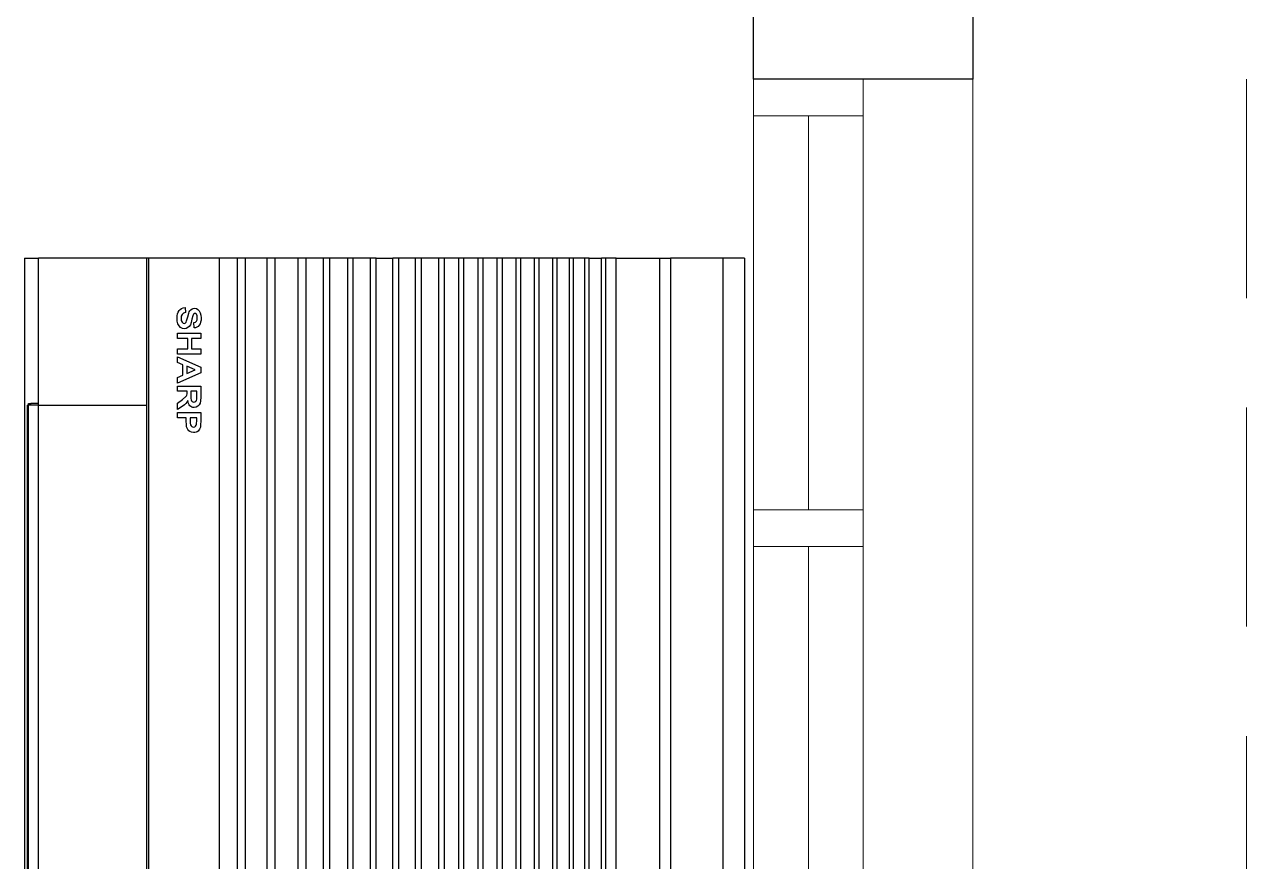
# Model space of a CAD drawing. Header units: inches. Extents: x -86208230 to 200276, y 9267 to 1246656.
# Drawn here: x 136805 to 138479, y 59901 to 61048 of the extents above; entities that cross this region are included whole.
import ezdxf

# ---------------------------------------------------------------- set-up
doc = ezdxf.new("R2010")
doc.units = ezdxf.units.IN
doc.header["$MEASUREMENT"] = 0
doc.linetypes.add('HIDDEN', pattern=[0.375, 0.25, -0.125])
doc.layers.add('Edges', color=7, linetype='Continuous')
for name, color, linetype, lineweight in [('LW', 8, 'Continuous', 20), ('wall', 8, 'Continuous', 30), ('WIN', 8, 'Continuous', 18)]:
    doc.layers.add(name, color=color, linetype=linetype, lineweight=lineweight)

# ---------------------------------------------------------------- blocks, each defined once
blk = doc.blocks.new('air con')
at = {"layer": 'Edges'}
for p, q in [((71.402, 41.898), (152.402, 41.898)), ((71.402, 41.898), (71.402, 41.095)), ((71.402, 41.095), (152.402, 41.095)), ((71.402, 41.095), (71.402, 39.122)), ((71.402, 39.122), (152.402, 39.122)), ((71.402, 38.724), (71.402, 39.122)), ((152.402, 38.724), (71.402, 38.724)), ((71.402, 37.092), (71.402, 38.724)), ((71.402, 37.092), (71.402, 36.701)), ((152.402, 37.092), (71.402, 37.092)), ((152.402, 36.701), (71.402, 36.701)), ((71.402, 36.701), (71.402, 36.542)), ((152.402, 36.542), (71.402, 36.542)), ((71.402, 36.078), (71.402, 36.542)), ((152.402, 36.078), (71.402, 36.078)), ((71.402, 36.078), (71.402, 35.914)), ((152.402, 35.914), (71.402, 35.914)), ((71.402, 35.914), (71.402, 35.493)), ((71.402, 35.493), (71.402, 35.34)), ((152.402, 35.493), (71.402, 35.493)), ((152.402, 35.34), (71.402, 35.34)), ((71.402, 35.34), (71.402, 34.877)), ((152.402, 34.877), (71.402, 34.877)), ((71.402, 34.877), (71.402, 34.709)), ((152.402, 34.709), (71.402, 34.709)), ((71.402, 34.709), (71.402, 34.207)), ((152.402, 34.207), (71.402, 34.207)), ((71.402, 34.207), (71.402, 34.022)), ((71.402, 34.022), (71.402, 33.51)), ((152.402, 34.022), (71.402, 34.022)), ((152.402, 33.51), (71.402, 33.51)), ((71.402, 33.51), (71.402, 33.335)), ((152.402, 33.335), (71.402, 33.335)), ((71.402, 33.335), (71.402, 32.826)), ((152.402, 32.826), (71.402, 32.826)), ((71.402, 32.826), (71.402, 32.625)), ((152.402, 32.625), (71.402, 32.625)), ((71.402, 32.625), (71.402, 32.098)), ((152.402, 32.098), (71.402, 32.098)), ((71.402, 32.098), (71.402, 31.911)), ((152.402, 31.911), (71.402, 31.911)), ((71.402, 31.911), (71.402, 31.378)), ((152.402, 31.378), (71.402, 31.378)), ((71.402, 31.378), (71.402, 31.189)), ((152.402, 31.189), (71.402, 31.189)), ((71.402, 31.189), (71.402, 30.654)), ((152.402, 30.654), (71.402, 30.654)), ((71.402, 30.654), (71.402, 30.439)), ((152.402, 30.439), (71.402, 30.439)), ((71.402, 30.439), (71.402, 29.791)), ((152.402, 29.791), (71.402, 29.791)), ((71.402, 29.791), (71.402, 29.562)), ((71.402, 29.562), (71.402, 28.935)), ((152.402, 29.562), (71.402, 29.562)), ((152.402, 28.935), (71.402, 28.935)), ((71.402, 28.935), (71.402, 28.714)), ((152.402, 28.714), (71.402, 28.714)), ((71.402, 28.092), (71.402, 28.714)), ((152.402, 28.092), (71.402, 28.092)), ((71.402, 28.092), (71.402, 27.871)), ((71.402, 27.871), (71.402, 27.226)), ((152.402, 27.871), (71.402, 27.871)), ((152.402, 27.226), (71.402, 27.226)), ((71.402, 27.226), (71.402, 27.024)), ((71.402, 27.024), (71.402, 26.349)), ((152.402, 27.024), (71.402, 27.024)), ((152.402, 26.349), (71.402, 26.349)), ((71.402, 26.349), (71.402, 26.117)), ((152.402, 26.117), (71.402, 26.117)), ((71.402, 26.117), (71.402, 25.469)), ((152.402, 25.469), (71.402, 25.469)), ((71.402, 25.469), (71.402, 25.162)), ((152.402, 25.162), (71.402, 25.162)), ((71.402, 25.162), (71.402, 24.304)), ((152.402, 24.304), (71.402, 24.304)), ((71.402, 24.304), (71.402, 24.002)), ((152.402, 24.002), (71.402, 24.002)), ((71.402, 24.002), (71.402, 23.184)), ((71.402, 23.184), (71.402, 22.883)), ((152.402, 23.184), (71.402, 23.184)), ((152.402, 22.883), (71.402, 22.883)), ((71.402, 22.883), (71.402, 22.213)), ((152.402, 22.213), (71.402, 22.213)), ((71.402, 22.213), (71.402, 19.568)), ((73.283, 21.282), (73.294, 21.346)), ((73.289, 21.232), (73.283, 21.282)), ((73.306, 21.186), (73.289, 21.232)), ((73.294, 21.346), (73.326, 21.406)), ((73.334, 21.144), (73.306, 21.186)), ((73.326, 21.406), (73.378, 21.457)), ((73.374, 21.106), (73.334, 21.144)), ((73.412, 21.082), (73.374, 21.106)), ((73.378, 21.457), (73.448, 21.494)), ((73.448, 21.494), (73.537, 21.517)), ((73.481, 21.324), (73.473, 21.293)), ((73.473, 21.293), (73.48, 21.265)), ((73.48, 21.265), (73.502, 21.241)), ((73.504, 21.347), (73.481, 21.324)), ((73.502, 21.241), (73.567, 21.212)), ((73.563, 21.371), (73.504, 21.347)), ((73.537, 21.517), (73.642, 21.525)), ((73.64, 21.379), (73.563, 21.371)), ((73.567, 21.212), (73.685, 21.182)), ((73.713, 21.372), (73.64, 21.379)), ((73.642, 21.525), (73.729, 21.52)), ((73.685, 21.182), (73.811, 21.152)), ((73.766, 21.35), (73.713, 21.372)), ((73.729, 21.52), (73.804, 21.507)), ((73.8, 21.311), (73.766, 21.35)), ((73.82, 21.253), (73.8, 21.311)), ((73.804, 21.507), (73.868, 21.484)), ((73.811, 21.152), (73.899, 21.12)), ((74.019, 21.261), (73.82, 21.253)), ((73.868, 21.484), (73.921, 21.453)), ((73.899, 21.12), (73.961, 21.081)), ((73.921, 21.453), (73.962, 21.414)), ((73.962, 21.414), (73.992, 21.369)), ((73.992, 21.369), (74.011, 21.318)), ((74.011, 21.318), (74.019, 21.261)), ((74.215, 20.639), (74.215, 21.51)), ((74.215, 21.51), (74.413, 21.51)), ((74.413, 21.51), (74.413, 21.167)), ((74.413, 21.167), (74.802, 21.167)), ((74.802, 21.167), (74.802, 21.51)), ((74.802, 21.51), (75.001, 21.51)), ((75.001, 21.51), (75.001, 20.639)), ((75.106, 20.639), (75.489, 21.51)), ((75.592, 21.306), (75.459, 20.983)), ((75.489, 21.51), (75.699, 21.51)), ((75.727, 20.983), (75.592, 21.306)), ((75.699, 21.51), (76.093, 20.639)), ((76.199, 20.639), (76.199, 21.51)), ((76.199, 21.51), (76.616, 21.51)), ((76.552, 21.362), (76.397, 21.362)), ((76.397, 21.362), (76.397, 21.141)), ((76.397, 21.141), (76.544, 21.141)), ((76.544, 21.141), (76.66, 21.144)), ((76.697, 21.359), (76.552, 21.362)), ((76.616, 21.51), (76.752, 21.504)), ((76.66, 21.144), (76.722, 21.152)), ((76.74, 21.347), (76.697, 21.359)), ((76.722, 21.152), (76.754, 21.167)), ((76.772, 21.325), (76.74, 21.347)), ((76.752, 21.504), (76.845, 21.486)), ((76.754, 21.167), (76.778, 21.189)), ((76.791, 21.294), (76.772, 21.325)), ((76.778, 21.189), (76.793, 21.218)), ((76.798, 21.254), (76.791, 21.294)), ((76.793, 21.218), (76.798, 21.254)), ((76.845, 21.486), (76.91, 21.454)), ((76.938, 21.104), (76.901, 21.075)), ((76.91, 21.454), (76.96, 21.403)), ((76.966, 21.138), (76.938, 21.104)), ((76.96, 21.403), (76.992, 21.338)), ((76.986, 21.176), (76.966, 21.138)), ((76.999, 21.219), (76.986, 21.176)), ((76.992, 21.338), (77.003, 21.266)), ((77.003, 21.266), (76.999, 21.219)), ((77.19, 20.639), (77.19, 21.51)), ((77.19, 21.51), (77.508, 21.51)), ((77.388, 21.362), (77.388, 21.115)), ((77.484, 21.362), (77.388, 21.362)), ((77.388, 21.115), (77.497, 21.115)), ((77.627, 21.356), (77.484, 21.362)), ((77.497, 21.115), (77.595, 21.119)), ((77.508, 21.51), (77.658, 21.506)), ((77.595, 21.119), (77.654, 21.129)), ((77.671, 21.343), (77.627, 21.356)), ((77.654, 21.129), (77.689, 21.146)), ((77.658, 21.506), (77.744, 21.497)), ((77.707, 21.318), (77.671, 21.343)), ((77.689, 21.146), (77.716, 21.172)), ((77.731, 21.283), (77.707, 21.318)), ((77.716, 21.172), (77.733, 21.203)), ((77.738, 21.239), (77.731, 21.283)), ((77.733, 21.203), (77.738, 21.239)), ((77.744, 21.497), (77.822, 21.465)), ((77.822, 21.465), (77.886, 21.411)), ((77.91, 21.107), (77.873, 21.058)), ((77.886, 21.411), (77.911, 21.376)), ((77.935, 21.168), (77.91, 21.107)), ((77.911, 21.376), (77.929, 21.336)), ((77.929, 21.336), (77.939, 21.291)), ((77.943, 21.242), (77.935, 21.168)), ((77.939, 21.291), (77.943, 21.242)), ((73.247, 20.922), (73.441, 20.939)), ((73.262, 20.853), (73.247, 20.922)), ((73.287, 20.793), (73.262, 20.853)), ((73.322, 20.742), (73.287, 20.793)), ((73.367, 20.7), (73.322, 20.742)), ((73.422, 20.666), (73.367, 20.7)), ((73.462, 21.059), (73.412, 21.082)), ((73.488, 20.642), (73.422, 20.666)), ((73.441, 20.939), (73.467, 20.864)), ((73.598, 21.02), (73.462, 21.059)), ((73.467, 20.864), (73.511, 20.812)), ((73.565, 20.628), (73.488, 20.642)), ((73.511, 20.812), (73.574, 20.782)), ((73.653, 20.623), (73.565, 20.628)), ((73.574, 20.782), (73.655, 20.772)), ((73.757, 20.982), (73.598, 21.02)), ((73.771, 20.631), (73.653, 20.623)), ((73.655, 20.772), (73.739, 20.781)), ((73.739, 20.781), (73.8, 20.808)), ((73.8, 20.965), (73.757, 20.982)), ((73.867, 20.655), (73.771, 20.631)), ((73.828, 20.944), (73.8, 20.965)), ((73.8, 20.808), (73.836, 20.847)), ((73.843, 20.92), (73.828, 20.944)), ((73.836, 20.847), (73.848, 20.892)), ((73.848, 20.892), (73.843, 20.92)), ((73.943, 20.695), (73.867, 20.655)), ((74, 20.752), (73.943, 20.695)), ((73.961, 21.081), (74.008, 21.031)), ((74.035, 20.82), (74, 20.752)), ((74.008, 21.031), (74.037, 20.968)), ((74.047, 20.892), (74.035, 20.82)), ((74.037, 20.968), (74.047, 20.892)), ((74.413, 20.639), (74.215, 20.639)), ((74.802, 21.02), (74.413, 21.02)), ((74.413, 21.02), (74.413, 20.639)), ((74.802, 20.639), (74.802, 21.02)), ((75.001, 20.639), (74.802, 20.639)), ((75.317, 20.639), (75.106, 20.639)), ((75.398, 20.837), (75.317, 20.639)), ((75.791, 20.837), (75.398, 20.837)), ((75.459, 20.983), (75.727, 20.983)), ((75.877, 20.639), (75.791, 20.837)), ((76.093, 20.639), (75.877, 20.639)), ((76.397, 20.639), (76.199, 20.639)), ((76.437, 21.002), (76.397, 21.002)), ((76.397, 21.002), (76.397, 20.639)), ((76.496, 21), (76.437, 21.002)), ((76.537, 20.993), (76.496, 21)), ((76.568, 20.979), (76.537, 20.993)), ((76.597, 20.956), (76.568, 20.979)), ((76.702, 20.828), (76.597, 20.956)), ((76.845, 20.639), (76.702, 20.828)), ((76.804, 21.034), (76.743, 21.023)), ((76.743, 21.023), (76.802, 20.988)), ((76.802, 20.988), (76.849, 20.95)), ((76.856, 21.052), (76.804, 21.034)), ((77.082, 20.639), (76.845, 20.639)), ((76.849, 20.95), (76.899, 20.895)), ((76.901, 21.075), (76.856, 21.052)), ((76.899, 20.895), (76.962, 20.809)), ((76.962, 20.809), (77.082, 20.639)), ((77.388, 20.639), (77.19, 20.639)), ((77.518, 20.967), (77.388, 20.967)), ((77.388, 20.967), (77.388, 20.639)), ((77.637, 20.97), (77.518, 20.967)), ((77.724, 20.98), (77.637, 20.97)), ((77.776, 20.995), (77.724, 20.98)), ((77.827, 21.021), (77.776, 20.995)), ((77.873, 21.058), (77.827, 21.021)), ((152.402, 19.568), (71.402, 19.568)), ((71.402, 19.568), (71.402, 19.493)), ((152.402, 19.493), (71.402, 19.493)), ((71.402, 19.493), (71.402, 15.42)), ((76.921, 15.42), (76.921, 19.493)), ((76.921, 18.47), (76.921, 18.812)), ((76.921, 18.133), (76.921, 18.47)), ((76.921, 17.803), (76.921, 18.133)), ((76.921, 17.48), (76.921, 17.803)), ((76.921, 17.163), (76.921, 17.48)), ((76.921, 16.853), (76.921, 17.163)), ((76.921, 16.551), (76.921, 16.853)), ((76.921, 16.256), (76.921, 16.551)), ((76.921, 15.969), (76.921, 16.256)), ((76.921, 15.69), (76.921, 15.969)), ((76.921, 15.42), (76.921, 15.69)), ((76.855, 15.42), (71.402, 15.42)), ((71.402, 14.898), (71.402, 15.42)), ((76.921, 15.42), (76.855, 15.42)), ((76.855, 15.42), (76.855, 15.142)), ((76.921, 15.142), (76.855, 15.142)), ((76.855, 15.051), (76.855, 15.142)), ((76.921, 15.42), (76.921, 15.142)), ((146.421, 15.42), (76.921, 15.42)), ((76.921, 15.142), (76.921, 15.051)), ((71.402, 14.898), (152.402, 14.898)), ((76.921, 15.051), (76.855, 15.051)), ((146.421, 15.051), (76.921, 15.051)), ((76.921, 15.051), (76.921, 15.012)), ((146.421, 15.012), (76.921, 15.012))]:
    blk.add_line(p, q, dxfattribs=at)
blk = doc.blocks.new('2.0 HP AIR CONDITION')
at = {"xscale": 36.51607049631966, "yscale": 36.51607049631966, "zscale": 36.51607049631966}
blk.add_blockref('air con', (-4183.5, -544), dxfattribs=at)

msp = doc.modelspace()

# ---------------------------------------------------------------- linework, layer by layer
at = {"layer": 'LW', "linetype": 'HIDDEN', "ltscale": 1200}
msp.add_line((138478.7, 61873.1), (138478.7, 51073.1), dxfattribs=at)
at = {"layer": 'LW'}
msp.add_line((138103.7, 57973.1), (138103.7, 60973.1), dxfattribs=at)
at = {"layer": 'wall'}
msp.add_line((137803.7, 60973.1), (137803.7, 62548.1), dxfattribs=at)
msp.add_lwpolyline([(137803.7, 60973.1), (137803.7, 61123.1), (138103.7, 61123.1), (138103.7, 60973.1)], close=True, dxfattribs=at)
at = {"layer": 'WIN'}
for p, q in [((137803.7, 60973.1), (137803.7, 57973.1)), ((137953.7, 60948.1), (137953.7, 57998.1)), ((137878.7, 60383.1), (137878.7, 60923.1)), ((137878.7, 59793.1), (137878.7, 60333.1))]:
    msp.add_line(p, q, dxfattribs=at)
for points in [[(137953.7, 60923.1), (137953.7, 60973.1), (137803.7, 60973.1), (137803.7, 60923.1)], [(137953.7, 60333.1), (137953.7, 60383.1), (137803.7, 60383.1), (137803.7, 60333.1)]]:
    msp.add_lwpolyline(points, close=True, dxfattribs=at)

# ---------------------------------------------------------------- block references
at = {"rotation": 270}
msp.add_blockref('2.0 HP AIR CONDITION', (136805.1, 59151.7), dxfattribs=at)

doc.saveas('drawing.dxf')
